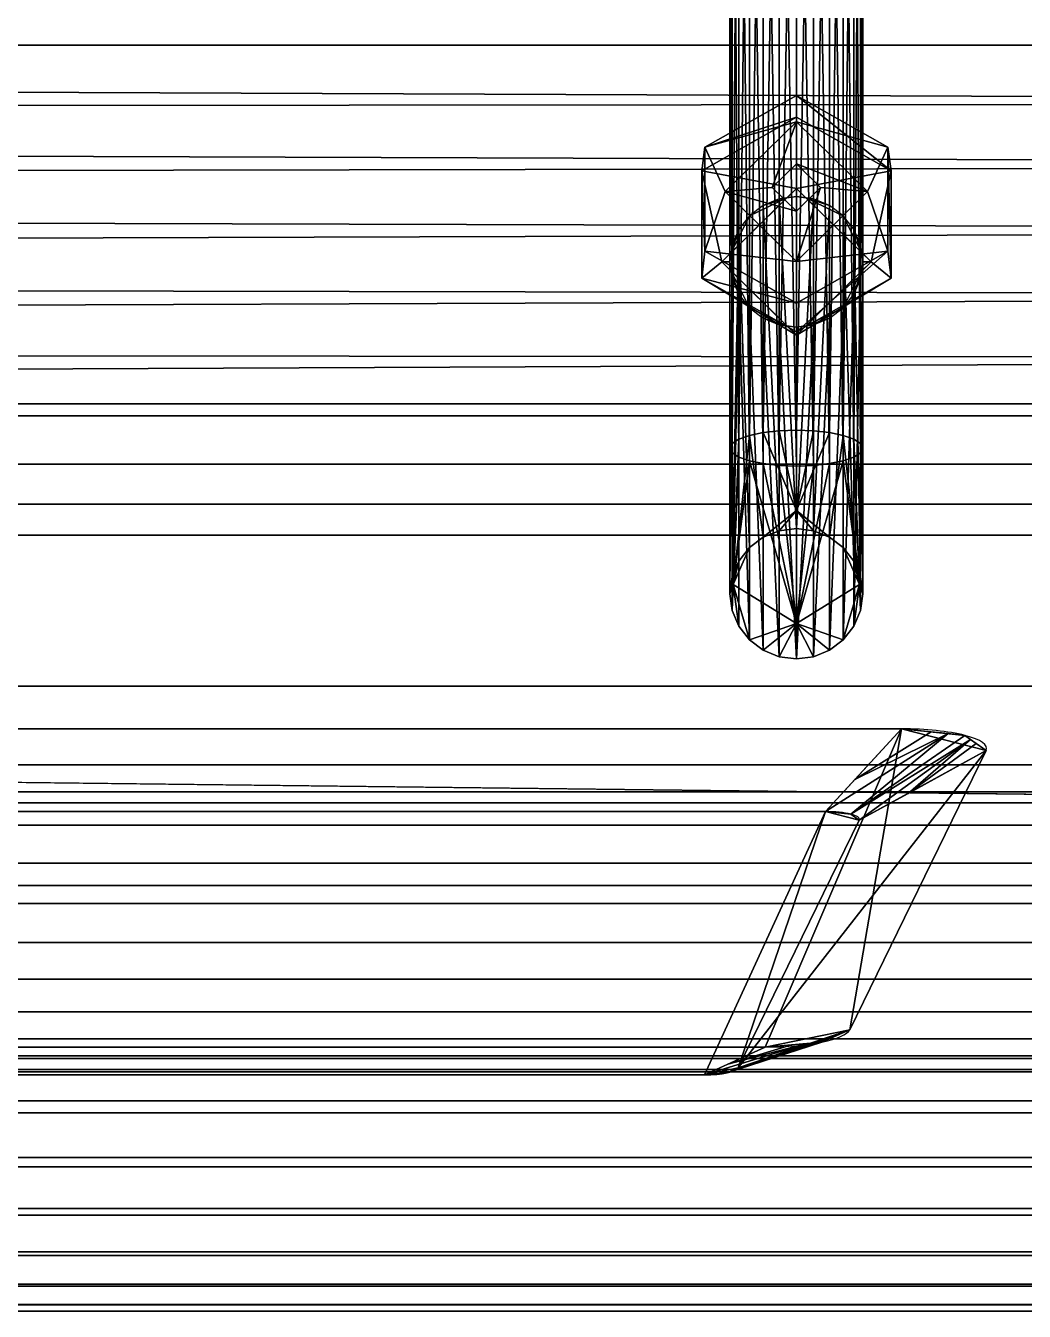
# Model space of a CAD drawing. Header units: millimetres. Extents: x 49 to 845, y -694 to -49.
# Drawn here: x 694.9 to 753.6, y -642 to -566.5 of the extents above; entities that cross this region are included whole.
import ezdxf

# ---------------------------------------------------------------- set-up
doc = ezdxf.new("R2010")
doc.units = ezdxf.units.MM
for name, color, linetype in [('PQ_200_2D', 1, 'Continuous'), ('PQ_200_3D', 1, 'Continuous'), ('PQ_204_2D', 7, 'Continuous'), ('PQ_BLACK_3D', 250, 'Continuous'), ('PQ_WHITE_3D', 255, 'Continuous')]:
    doc.layers.add(name, color=color, linetype=linetype)

msp = doc.modelspace()

# ---------------------------------------------------------------- linework, layer by layer
at = {"layer": 'PQ_200_2D'}
for p, q in [((736.409, -627.939), (818.426, -627.939)), ((80.144, -642), (813.856, -642))]:
    msp.add_line(p, q, dxfattribs=at)
at = {"layer": 'PQ_204_2D'}
for p, q in [((656.966, -607.795), (746.405, -607.795)), ((751.374, -609.072), (743.365, -625.462)), ((741.931, -612.649), (661.44, -612.649)), ((736.808, -627.711), (743.918, -613.159)), ((738.396, -626.483), (737.408, -626.483)), ((668.55, -628.119), (734.82, -628.119))]:
    msp.add_line(p, q, dxfattribs=at)
for centre, major_axis, start_param, end_param in [((746.405, -608.944), (-5, 0), 3.029776, 4.712389), ((741.931, -613.108), (2, 0), 6.171368, 7.853982), ((738.396, -625.334), (5, 0), 4.712389, 6.171368), ((734.82, -627.66), (-2, 0), 1.570796, 3.029776)]:
    msp.add_ellipse(centre, major_axis=major_axis, ratio=0.229793, start_param=start_param, end_param=end_param, dxfattribs=at)

# ---------------------------------------------------------------- meshes
at = {"layer": 'PQ_200_3D'}
mesh = msp.add_polyface(dxfattribs=at)
corners = [(102.742, -428.004, 983.772), (63.977, -500.909, 983.772), (57.313, -520.034, 983.772), (55.363, -540.193, 983.772), (58.237, -560.24, 983.772), (76.125, -627, 983.772), (817.875, -627, 983.772), (835.763, -560.24, 983.772), (838.637, -540.193, 983.772), (836.687, -520.034, 983.772), (830.023, -500.909, 983.772), (791.258, -428.004, 983.772), (790, -428.004, 983.772), (790, -450.242, 983.772), (104, -450.242, 983.772), (104, -428.004, 983.772), (805.914, -617, 983.772), (88.086, -617, 983.772), (88.086, -463.652, 983.772), (805.914, -463.652, 983.772)]
mesh.append_faces([[corners[k] for k in face] for face in [(1, 18, 0), (11, 19, 10), (16, 10, 19)]], dxfattribs={"vtx0": -1, "vtx1": -1})
mesh.append_faces([[corners[k] for k in face] for face in [(1, 17, 18), (19, 13, 14, 18)]], dxfattribs={"vtx0": -1, "vtx2": -1})
mesh.append_faces([[corners[k] for k in face] for face in [(16, 6, 7, 10)]], dxfattribs={"vtx0": -1, "vtx2": -1, "vtx3": -1})
mesh.append_faces([[corners[k] for k in face] for face in [(4, 5, 17, 1)]], dxfattribs={"vtx1": -1, "vtx2": -1, "vtx3": -1})
mesh.append_faces([[corners[k] for k in face] for face in [(16, 17, 5, 6)]], dxfattribs={"vtx1": -1, "vtx3": -1})
mesh.append_faces([[corners[k] for k in face] for face in [(2, 3, 4, 1)]], dxfattribs={"vtx2": -1})
mesh.append_faces([[corners[k] for k in face] for face in [(14, 15, 0, 18), (11, 12, 13, 19)]], dxfattribs={"vtx2": -1, "vtx3": -1})
mesh.append_faces([[corners[k] for k in face] for face in [(7, 8, 9, 10)]], dxfattribs={"vtx3": -1})
mesh = msp.add_polyface(dxfattribs=at)
corners = [(63.977, -500.909, 931.05), (83.508, -464.177, 924.5), (810.492, -464.177, 924.5), (830.023, -500.909, 931.05), (836.687, -520.034, 934.461), (838.637, -540.193, 938.055), (835.763, -560.24, 941.63), (817.169, -629.633, 954.004), (76.831, -629.633, 954.004), (58.237, -560.24, 941.63), (55.363, -540.193, 938.055), (57.313, -520.034, 934.461)]
mesh.append_faces([[corners[k] for k in face] for face in [(5, 3, 4)]], dxfattribs={"vtx0": -1})
mesh.append_faces([[corners[k] for k in face] for face in [(9, 1, 8), (6, 3, 5)]], dxfattribs={"vtx0": -1, "vtx1": -1})
mesh.append_faces([[corners[k] for k in face] for face in [(9, 0, 1), (0, 9, 10), (8, 1, 2, 7), (6, 2, 3), (2, 6, 7)]], dxfattribs={"vtx0": -1, "vtx2": -1})
mesh.append_faces([[corners[k] for k in face] for face in [(10, 11, 0)]], dxfattribs={"vtx2": -1})
mesh = msp.add_polyface(dxfattribs=at)
corners = [(805.914, -463.652, 982.172), (88.086, -463.652, 982.172), (88.086, -617, 982.172), (805.914, -617, 982.172)]
mesh.append_faces([[corners[k] for k in face] for face in [(0, 1, 2, 3)]])
mesh = msp.add_polyface(dxfattribs=at)
corners = [(96.458, -612.146, 1213.391), (92.857, -542.742, 1194.833), (89.33, -473.34, 1176.276), (225.8, -473.34, 1176.276), (225.8, -609.9, 1212.791), (605.356, -609.9, 1212.791), (605.356, -473.34, 1176.276), (804.67, -473.34, 1176.276), (801.143, -542.742, 1194.833), (797.542, -612.146, 1213.391), (161.275, -517.105, 1187.978), (160.265, -517.233, 1188.013), (159.325, -517.61, 1188.113), (158.517, -518.208, 1188.273), (157.897, -518.989, 1188.482), (157.507, -519.897, 1188.725), (157.375, -520.872, 1188.986), (157.507, -521.848, 1189.246), (157.897, -522.756, 1189.489), (158.517, -523.537, 1189.698), (159.325, -524.135, 1189.858), (160.265, -524.512, 1189.959), (161.275, -524.64, 1189.993), (162.284, -524.512, 1189.959), (163.225, -524.135, 1189.858), (164.032, -523.537, 1189.698), (164.652, -522.756, 1189.489), (165.042, -521.848, 1189.246), (165.175, -520.872, 1188.986), (165.042, -519.897, 1188.725), (164.652, -518.989, 1188.482), (164.032, -518.208, 1188.273), (163.225, -517.61, 1188.113), (162.284, -517.233, 1188.013), (660.475, -517.105, 1187.978), (659.466, -517.233, 1188.013), (658.525, -517.61, 1188.113), (657.718, -518.208, 1188.273), (657.098, -518.989, 1188.482), (656.708, -519.897, 1188.725), (656.575, -520.872, 1188.986), (656.708, -521.848, 1189.246), (657.098, -522.756, 1189.489), (657.718, -523.537, 1189.698), (658.525, -524.135, 1189.858), (659.466, -524.512, 1189.959), (660.475, -524.64, 1189.993), (661.485, -524.512, 1189.959), (662.425, -524.135, 1189.858), (663.233, -523.537, 1189.698), (663.853, -522.756, 1189.489), (664.243, -521.848, 1189.246), (664.375, -520.872, 1188.986), (664.243, -519.897, 1188.725), (663.853, -518.989, 1188.482), (663.233, -518.208, 1188.273), (662.425, -517.61, 1188.113), (661.485, -517.233, 1188.013), (740.225, -517.105, 1187.978), (739.216, -517.233, 1188.013), (738.275, -517.61, 1188.113), (737.468, -518.208, 1188.273), (736.848, -518.989, 1188.482), (736.458, -519.897, 1188.725), (736.325, -520.872, 1188.986), (736.458, -521.848, 1189.246), (736.848, -522.756, 1189.489), (737.468, -523.537, 1189.698), (738.275, -524.135, 1189.858), (739.216, -524.512, 1189.959), (740.225, -524.64, 1189.993), (741.235, -524.512, 1189.959), (742.175, -524.135, 1189.858), (742.983, -523.537, 1189.698), (743.603, -522.756, 1189.489), (743.993, -521.848, 1189.246), (744.125, -520.872, 1188.986), (743.993, -519.897, 1188.725), (743.603, -518.989, 1188.482), (742.983, -518.208, 1188.273), (742.175, -517.61, 1188.113), (741.235, -517.233, 1188.013)]
mesh.append_faces([[corners[k] for k in face] for face in [(74, 8, 73), (47, 5, 46), (80, 7, 79), (77, 8, 76), (6, 41, 5), (42, 5, 41), (23, 4, 22), (21, 1, 20), (24, 4, 23), (20, 1, 19), (38, 6, 37), (41, 6, 40), (36, 6, 35), (16, 1, 15), (10, 3, 33), (11, 2, 10), (33, 3, 32)]], dxfattribs={"vtx0": -1, "vtx1": -1})
mesh.append_faces([[corners[k] for k in face] for face in [(68, 5, 48), (9, 5, 68), (4, 0, 22)]], dxfattribs={"vtx0": -1, "vtx1": -1, "vtx2": -1})
mesh.append_faces([[corners[k] for k in face] for face in [(9, 68, 69), (8, 71, 72), (8, 75, 76), (67, 49, 50, 66), (49, 67, 68, 48), (51, 65, 66, 50), (65, 51, 52, 64), (77, 7, 8), (7, 80, 81), (54, 62, 63, 53), (64, 52, 53, 63), (62, 54, 55, 61), (61, 55, 56, 60), (6, 57, 34), (6, 34, 35), (5, 43, 44), (0, 4, 5, 9), (4, 26, 27), (4, 25, 26), (27, 3, 4), (4, 24, 25), (21, 0, 1), (0, 21, 22), (1, 16, 17), (6, 38, 39), (3, 27, 28), (3, 30, 31), (10, 2, 3), (2, 12, 13)]], dxfattribs={"vtx0": -1, "vtx2": -1})
mesh.append_faces([[corners[k] for k in face] for face in [(8, 9, 71), (70, 71, 9), (69, 70, 9), (74, 75, 8), (72, 73, 8), (47, 48, 5), (78, 79, 7), (77, 78, 7), (58, 59, 7), (81, 58, 7), (44, 45, 5), (42, 43, 5), (45, 46, 5), (18, 19, 1), (17, 18, 1), (39, 40, 6), (28, 29, 3), (36, 37, 6), (29, 30, 3), (14, 15, 2), (13, 14, 2), (11, 12, 2), (1, 2, 15), (31, 32, 3)]], dxfattribs={"vtx1": -1, "vtx2": -1})
mesh.append_faces([[corners[k] for k in face] for face in [(6, 7, 59, 57)]], dxfattribs={"vtx1": -1, "vtx2": -1, "vtx3": -1})
mesh.append_faces([[corners[k] for k in face] for face in [(59, 60, 56, 57)]], dxfattribs={"vtx1": -1, "vtx3": -1})
mesh = msp.add_polyface(dxfattribs=at)
corners = [(740.225, -535.865, 1163.418), (739.216, -535.829, 1163.29), (738.275, -535.724, 1162.915), (737.468, -535.558, 1162.318), (736.848, -535.34, 1161.54), (736.458, -535.087, 1160.634), (736.325, -534.816, 1159.662), (736.458, -534.544, 1158.69), (736.848, -534.291, 1157.784), (737.468, -534.073, 1157.006), (738.275, -533.907, 1156.409), (739.216, -533.802, 1156.034), (740.225, -533.766, 1155.906), (740.225, -590.258, 1140.124), (739.216, -590.294, 1140.252), (738.275, -590.399, 1140.627), (737.468, -590.566, 1141.224), (736.848, -590.783, 1142.002), (736.458, -591.036, 1142.908), (736.325, -591.308, 1143.88), (736.458, -591.579, 1144.852), (736.848, -591.832, 1145.758), (737.468, -592.05, 1146.536), (738.275, -592.216, 1147.133), (739.216, -592.321, 1147.508), (740.225, -592.357, 1147.636)]
mesh.append_faces([[corners[k] for k in face] for face in [(14, 12, 13)]], dxfattribs={"vtx0": -1})
mesh.append_faces([[corners[k] for k in face] for face in [(15, 11, 14), (9, 17, 8), (21, 5, 20), (22, 4, 21), (3, 23, 2), (20, 6, 19)]], dxfattribs={"vtx0": -1, "vtx1": -1})
mesh.append_faces([[corners[k] for k in face] for face in [(9, 16, 17), (8, 17, 18), (15, 10, 11), (19, 6, 7, 18), (2, 23, 24), (1, 24, 25), (21, 4, 5)]], dxfattribs={"vtx0": -1, "vtx2": -1})
mesh.append_faces([[corners[k] for k in face] for face in [(0, 1, 25)]], dxfattribs={"vtx1": -1})
mesh.append_faces([[corners[k] for k in face] for face in [(15, 16, 10), (11, 12, 14), (7, 8, 18), (9, 10, 16), (22, 23, 3), (5, 6, 20), (1, 2, 24), (3, 4, 22)]], dxfattribs={"vtx1": -1, "vtx2": -1})
mesh = msp.add_polyface(dxfattribs=at)
corners = [(740.225, -590.258, 1140.124), (740.225, -533.766, 1155.906), (741.235, -533.802, 1156.034), (742.175, -533.907, 1156.409), (742.983, -534.073, 1157.006), (743.603, -534.291, 1157.784), (743.993, -534.544, 1158.69), (744.125, -534.816, 1159.662), (743.993, -535.087, 1160.634), (743.603, -535.34, 1161.54), (742.983, -535.558, 1162.318), (742.175, -535.724, 1162.915), (741.235, -535.829, 1163.29), (740.225, -535.865, 1163.418), (740.225, -592.357, 1147.636), (741.235, -592.321, 1147.508), (742.175, -592.216, 1147.133), (742.983, -592.05, 1146.536), (743.603, -591.832, 1145.758), (743.993, -591.579, 1144.852), (744.125, -591.308, 1143.88), (743.993, -591.036, 1142.908), (743.603, -590.783, 1142.002), (742.983, -590.566, 1141.224), (742.175, -590.399, 1140.627), (741.235, -590.294, 1140.252)]
mesh.append_faces([[corners[k] for k in face] for face in [(15, 13, 14)]], dxfattribs={"vtx0": -1})
mesh.append_faces([[corners[k] for k in face] for face in [(16, 12, 15), (8, 20, 7), (10, 18, 9), (20, 8, 19), (23, 5, 22), (4, 24, 3)]], dxfattribs={"vtx0": -1, "vtx1": -1})
mesh.append_faces([[corners[k] for k in face] for face in [(10, 17, 18), (9, 18, 19), (16, 11, 12), (6, 21, 22), (3, 24, 25), (2, 25, 0), (22, 5, 6), (21, 6, 7, 20)]], dxfattribs={"vtx0": -1, "vtx2": -1})
mesh.append_faces([[corners[k] for k in face] for face in [(1, 2, 0)]], dxfattribs={"vtx1": -1})
mesh.append_faces([[corners[k] for k in face] for face in [(16, 17, 11), (12, 13, 15), (8, 9, 19), (10, 11, 17), (23, 24, 4), (2, 3, 25), (4, 5, 23)]], dxfattribs={"vtx1": -1, "vtx2": -1})
mesh = msp.add_polyface(dxfattribs=at)
corners = [(844, -589.411, 1347.766), (844, -586.02, 1349.565), (844, -582.348, 1350.671), (844, -578.532, 1351.045), (844, -574.715, 1350.671), (844, -571.042, 1349.565), (844, -567.651, 1347.766), (843.371, -564.079, 1344.73), (842.584, -561.327, 1340.935), (841.685, -559.549, 1336.598), (840.724, -558.847, 1331.963), (839.756, -559.26, 1327.293), (838.835, -560.765, 1322.854), (55.165, -560.765, 1322.854), (54.244, -559.26, 1327.293), (53.276, -558.847, 1331.963), (52.315, -559.549, 1336.598), (51.416, -561.327, 1340.935), (50.63, -564.079, 1344.73), (50, -567.651, 1347.766), (50, -571.756, 1349.842), (50, -576.231, 1350.91), (50, -580.831, 1350.91), (50, -585.306, 1349.843), (50, -589.411, 1347.766), (50.472, -592.24, 1345.49), (51.044, -594.603, 1342.733), (51.695, -596.419, 1339.589), (842.305, -596.419, 1339.589), (842.957, -594.603, 1342.733), (843.528, -592.24, 1345.49)]
mesh.append_faces([[corners[k] for k in face] for face in [(29, 26, 27, 28)]], dxfattribs={"vtx0": -1})
mesh.append_faces([[corners[k] for k in face] for face in [(6, 19, 5), (22, 3, 21), (21, 4, 20), (3, 22, 2), (1, 24, 0)]], dxfattribs={"vtx0": -1, "vtx1": -1})
mesh.append_faces([[corners[k] for k in face] for face in [(11, 14, 15, 10), (8, 17, 18, 7), (9, 16, 17, 8), (10, 15, 16, 9), (7, 18, 19, 6), (2, 22, 23), (0, 24, 25, 30), (30, 25, 26, 29), (1, 23, 24), (20, 4, 5)]], dxfattribs={"vtx0": -1, "vtx2": -1})
mesh.append_faces([[corners[k] for k in face] for face in [(19, 20, 5), (1, 2, 23), (3, 4, 21)]], dxfattribs={"vtx1": -1, "vtx2": -1})
mesh.append_faces([[corners[k] for k in face] for face in [(12, 13, 14, 11)]], dxfattribs={"vtx2": -1})
mesh = msp.add_polyface(dxfattribs=at)
corners = [(76.87, -609.907, 1218.16), (55.165, -560.765, 1322.854), (838.835, -560.765, 1322.854), (817.13, -609.907, 1218.16)]
mesh.append_faces([[corners[k] for k in face] for face in [(0, 1, 2, 3)]])
mesh = msp.add_polyface(dxfattribs=at)
corners = [(87.169, -565.364, 1313.045), (91.892, -588.7, 1263.335), (96.458, -612.146, 1213.391), (797.542, -612.146, 1213.391), (802.108, -588.7, 1263.335), (806.831, -565.364, 1313.045), (806.63, -563.032, 1318.013), (806.417, -560.7, 1322.981), (87.583, -560.7, 1322.981), (87.37, -563.032, 1318.013)]
mesh.append_faces([[corners[k] for k in face] for face in [(4, 7, 8, 1)]], dxfattribs={"vtx0": -1, "vtx2": -1, "vtx3": -1})
mesh.append_faces([[corners[k] for k in face] for face in [(0, 1, 9)]], dxfattribs={"vtx1": -1})
mesh.append_faces([[corners[k] for k in face] for face in [(6, 7, 4), (8, 9, 1)]], dxfattribs={"vtx1": -1, "vtx2": -1})
mesh.append_faces([[corners[k] for k in face] for face in [(4, 5, 6), (2, 3, 4, 1)]], dxfattribs={"vtx2": -1})
mesh = msp.add_polyface(dxfattribs=at)
corners = [(740.225, -570.591, 1012.027), (734.845, -573.64, 1011.435), (734.845, -579.739, 1010.249), (740.225, -582.789, 1009.656), (740.225, -584.476, 1017.241), (734.664, -581.324, 1017.854), (734.664, -575.02, 1019.079), (740.225, -571.868, 1019.692)]
mesh.append_faces([[corners[k] for k in face] for face in [(2, 5, 6)]], dxfattribs={"vtx0": -1, "vtx2": -1})
mesh.append_faces([[corners[k] for k in face] for face in [(0, 1, 7), (4, 5, 3)]], dxfattribs={"vtx1": -1})
mesh.append_faces([[corners[k] for k in face] for face in [(6, 7, 1), (1, 2, 6), (2, 3, 5)]], dxfattribs={"vtx1": -1, "vtx2": -1})
mesh = msp.add_polyface(dxfattribs=at)
corners = [(740.225, -572.138, 1009.32), (736.048, -576.239, 1008.523), (740.225, -580.34, 1007.726), (740.225, -582.789, 1009.656), (734.845, -579.739, 1010.249), (734.845, -573.64, 1011.435), (740.225, -570.591, 1012.027)]
mesh.append_faces([[corners[k] for k in face] for face in [(0, 5, 6)]], dxfattribs={"vtx0": -1})
mesh.append_faces([[corners[k] for k in face] for face in [(5, 0, 1), (1, 4, 5)]], dxfattribs={"vtx0": -1, "vtx2": -1})
mesh.append_faces([[corners[k] for k in face] for face in [(3, 4, 2)]], dxfattribs={"vtx1": -1})
mesh.append_faces([[corners[k] for k in face] for face in [(1, 2, 4)]], dxfattribs={"vtx1": -1, "vtx2": -1})
mesh = msp.add_polyface(dxfattribs=at)
corners = [(740.225, -580.34, 1007.726), (744.403, -576.239, 1008.523), (740.225, -572.138, 1009.32), (740.225, -570.591, 1012.027), (745.606, -573.64, 1011.435), (745.606, -579.739, 1010.249), (740.225, -582.789, 1009.656)]
mesh.append_faces([[corners[k] for k in face] for face in [(0, 5, 6)]], dxfattribs={"vtx0": -1})
mesh.append_faces([[corners[k] for k in face] for face in [(5, 0, 1), (1, 4, 5)]], dxfattribs={"vtx0": -1, "vtx2": -1})
mesh.append_faces([[corners[k] for k in face] for face in [(3, 4, 2)]], dxfattribs={"vtx1": -1})
mesh.append_faces([[corners[k] for k in face] for face in [(1, 2, 4)]], dxfattribs={"vtx1": -1, "vtx2": -1})
mesh = msp.add_polyface(dxfattribs=at)
corners = [(740.225, -582.789, 1009.656), (745.606, -579.739, 1010.249), (745.606, -573.64, 1011.435), (740.225, -570.591, 1012.027), (740.225, -571.868, 1019.692), (745.787, -575.02, 1019.079), (745.787, -581.324, 1017.854), (740.225, -584.476, 1017.241)]
mesh.append_faces([[corners[k] for k in face] for face in [(2, 5, 6)]], dxfattribs={"vtx0": -1, "vtx2": -1})
mesh.append_faces([[corners[k] for k in face] for face in [(0, 1, 7), (4, 5, 3)]], dxfattribs={"vtx1": -1})
mesh.append_faces([[corners[k] for k in face] for face in [(6, 7, 1), (1, 2, 6), (2, 3, 5)]], dxfattribs={"vtx1": -1, "vtx2": -1})
mesh = msp.add_polyface(dxfattribs=at)
corners = [(740.225, -571.868, 1019.692), (734.664, -575.02, 1019.079), (734.664, -581.324, 1017.854), (740.225, -584.476, 1017.241), (740.225, -584.672, 1028.917), (735.839, -580.366, 1029.754), (740.225, -576.06, 1030.591)]
mesh.append_faces([[corners[k] for k in face] for face in [(6, 1, 5), (2, 5, 1)]], dxfattribs={"vtx0": -1, "vtx1": -1})
mesh.append_faces([[corners[k] for k in face] for face in [(4, 5, 2)]], dxfattribs={"vtx1": -1, "vtx2": -1})
mesh.append_faces([[corners[k] for k in face] for face in [(6, 0, 1), (2, 3, 4)]], dxfattribs={"vtx2": -1})
mesh = msp.add_polyface(dxfattribs=at)
corners = [(740.225, -574.606, 1007.557), (738.807, -575.999, 1007.286), (740.225, -577.391, 1007.015), (740.225, -580.34, 1007.726), (736.048, -576.239, 1008.523), (740.225, -572.138, 1009.32)]
mesh.append_faces([[corners[k] for k in face] for face in [(4, 2, 3)]], dxfattribs={"vtx0": -1})
mesh.append_faces([[corners[k] for k in face] for face in [(5, 1, 4), (2, 4, 1)]], dxfattribs={"vtx0": -1, "vtx1": -1})
mesh.append_faces([[corners[k] for k in face] for face in [(0, 1, 5)]], dxfattribs={"vtx1": -1})
mesh = msp.add_polyface(dxfattribs=at)
corners = [(740.225, -584.476, 1017.241), (745.787, -581.324, 1017.854), (745.787, -575.02, 1019.079), (740.225, -571.868, 1019.692), (740.225, -576.06, 1030.591), (744.612, -580.366, 1029.754), (740.225, -584.672, 1028.917)]
mesh.append_faces([[corners[k] for k in face] for face in [(6, 1, 5), (2, 5, 1)]], dxfattribs={"vtx0": -1, "vtx1": -1})
mesh.append_faces([[corners[k] for k in face] for face in [(4, 5, 2)]], dxfattribs={"vtx1": -1, "vtx2": -1})
mesh.append_faces([[corners[k] for k in face] for face in [(6, 0, 1), (2, 3, 4)]], dxfattribs={"vtx2": -1})
mesh = msp.add_polyface(dxfattribs=at)
corners = [(740.225, -577.391, 1007.015), (741.644, -575.999, 1007.286), (740.225, -574.606, 1007.557), (740.225, -572.138, 1009.32), (744.403, -576.239, 1008.523), (740.225, -580.34, 1007.726)]
mesh.append_faces([[corners[k] for k in face] for face in [(4, 2, 3)]], dxfattribs={"vtx0": -1})
mesh.append_faces([[corners[k] for k in face] for face in [(5, 1, 4), (2, 4, 1)]], dxfattribs={"vtx0": -1, "vtx1": -1})
mesh.append_faces([[corners[k] for k in face] for face in [(0, 1, 5)]], dxfattribs={"vtx1": -1})
mesh = msp.add_polyface(dxfattribs=at)
corners = [(740.225, -577.391, 1007.015), (738.807, -575.999, 1007.286), (740.225, -574.606, 1007.557), (740.225, -575.999, 1007.286)]
mesh.append_faces([[corners[k] for k in face] for face in [(3, 0, 1, 2)]])
mesh = msp.add_polyface(dxfattribs=at)
corners = [(740.225, -575.999, 1007.286), (740.225, -574.606, 1007.557), (741.644, -575.999, 1007.286), (740.225, -577.391, 1007.015)]
mesh.append_faces([[corners[k] for k in face] for face in [(2, 3, 0, 1)]])
mesh = msp.add_polyface(dxfattribs=at)
corners = [(740.225, -576.06, 1030.591), (735.839, -580.366, 1029.754), (740.225, -584.672, 1028.917), (740.225, -584.194, 1029.01), (739.216, -584.064, 1029.035), (738.275, -583.681, 1029.109), (737.468, -583.073, 1029.228), (736.848, -582.28, 1029.382), (736.458, -581.357, 1029.561), (736.325, -580.366, 1029.754), (736.458, -579.375, 1029.946), (736.848, -578.452, 1030.126), (737.468, -577.659, 1030.28), (738.275, -577.051, 1030.398), (739.216, -576.668, 1030.473), (740.225, -576.538, 1030.498), (739.665, -584.122, 1029.024), (736.399, -580.916, 1029.647), (736.399, -579.816, 1029.861), (739.665, -576.61, 1030.484)]
mesh.append_faces([[corners[k] for k in face] for face in [(3, 16, 2), (15, 0, 19)]])
mesh.append_faces([[corners[k] for k in face] for face in [(13, 19, 14), (7, 17, 8)]], dxfattribs={"vtx0": -1})
mesh.append_faces([[corners[k] for k in face] for face in [(17, 7, 6), (19, 13, 12)]], dxfattribs={"vtx0": -1, "vtx2": -1})
mesh.append_faces([[corners[k] for k in face] for face in [(16, 17, 6), (6, 5, 16), (18, 19, 12), (12, 11, 18)]], dxfattribs={"vtx1": -1, "vtx2": -1})
mesh.append_faces([[corners[k] for k in face] for face in [(5, 4, 16), (1, 17, 9), (11, 10, 18), (9, 18, 1)]], dxfattribs={"vtx2": -1})
mesh = msp.add_polyface(dxfattribs=at)
corners = [(740.225, -584.672, 1028.917), (744.612, -580.366, 1029.754), (740.225, -576.06, 1030.591), (740.225, -576.538, 1030.498), (741.235, -576.668, 1030.473), (742.175, -577.051, 1030.398), (742.983, -577.659, 1030.28), (743.603, -578.452, 1030.126), (743.993, -579.375, 1029.946), (744.125, -580.366, 1029.754), (743.993, -581.357, 1029.561), (743.603, -582.28, 1029.382), (742.983, -583.073, 1029.228), (742.175, -583.681, 1029.109), (741.235, -584.064, 1029.035), (740.225, -584.194, 1029.01), (740.786, -576.61, 1030.484), (744.052, -579.816, 1029.861), (744.052, -580.916, 1029.647), (740.786, -584.122, 1029.024)]
mesh.append_faces([[corners[k] for k in face] for face in [(19, 15, 0), (3, 16, 2)]])
mesh.append_faces([[corners[k] for k in face] for face in [(13, 19, 14), (9, 1, 17), (7, 17, 8), (16, 5, 4)]], dxfattribs={"vtx0": -1})
mesh.append_faces([[corners[k] for k in face] for face in [(19, 12, 18)]], dxfattribs={"vtx0": -1, "vtx1": -1})
mesh.append_faces([[corners[k] for k in face] for face in [(18, 12, 11), (19, 13, 12), (17, 7, 6)]], dxfattribs={"vtx0": -1, "vtx2": -1})
mesh.append_faces([[corners[k] for k in face] for face in [(16, 17, 6), (6, 5, 16)]], dxfattribs={"vtx1": -1, "vtx2": -1})
mesh.append_faces([[corners[k] for k in face] for face in [(11, 10, 18), (9, 18, 1)]], dxfattribs={"vtx2": -1})
mesh = msp.add_polyface(dxfattribs=at)
corners = [(740.225, -603.687, 1129.288), (739.216, -603.556, 1129.314), (738.275, -603.174, 1129.388), (737.468, -602.565, 1129.506), (736.848, -601.772, 1129.661), (736.458, -600.849, 1129.84), (736.325, -599.858, 1130.033), (736.458, -598.867, 1130.225), (736.848, -597.944, 1130.405), (737.468, -597.151, 1130.559), (738.275, -596.543, 1130.677), (739.216, -596.16, 1130.751), (740.225, -596.03, 1130.777), (740.225, -576.538, 1030.498), (739.216, -576.668, 1030.473), (738.275, -577.051, 1030.398), (737.468, -577.659, 1030.28), (736.848, -578.452, 1030.126), (736.458, -579.375, 1029.946), (736.325, -580.366, 1029.754), (736.458, -581.357, 1029.561), (736.848, -582.28, 1029.382), (737.468, -583.073, 1029.228), (738.275, -583.681, 1029.109), (739.216, -584.064, 1029.035), (740.225, -584.194, 1029.01)]
mesh.append_faces([[corners[k] for k in face] for face in [(9, 17, 8), (6, 20, 5), (5, 21, 4), (20, 6, 19)]], dxfattribs={"vtx0": -1, "vtx1": -1})
mesh.append_faces([[corners[k] for k in face] for face in [(10, 15, 16, 9), (15, 10, 11), (6, 18, 19), (18, 6, 7), (21, 3, 4), (22, 2, 3)]], dxfattribs={"vtx0": -1, "vtx2": -1})
mesh.append_faces([[corners[k] for k in face] for face in [(13, 14, 12)]], dxfattribs={"vtx1": -1})
mesh.append_faces([[corners[k] for k in face] for face in [(14, 15, 11), (17, 18, 7), (16, 17, 9), (11, 12, 14), (7, 8, 17), (21, 22, 3), (20, 21, 5), (23, 24, 1), (22, 23, 2), (1, 2, 23), (0, 1, 24)]], dxfattribs={"vtx1": -1, "vtx2": -1})
mesh.append_faces([[corners[k] for k in face] for face in [(24, 25, 0)]], dxfattribs={"vtx2": -1})
mesh = msp.add_polyface(dxfattribs=at)
corners = [(740.225, -596.03, 1130.777), (741.235, -596.16, 1130.751), (742.175, -596.543, 1130.677), (742.983, -597.151, 1130.559), (743.603, -597.944, 1130.405), (743.993, -598.867, 1130.225), (744.125, -599.858, 1130.033), (743.993, -600.849, 1129.84), (743.603, -601.772, 1129.661), (742.983, -602.565, 1129.506), (742.175, -603.174, 1129.388), (741.235, -603.556, 1129.314), (740.225, -603.687, 1129.288), (740.225, -584.194, 1029.01), (741.235, -584.064, 1029.035), (742.175, -583.681, 1029.109), (742.983, -583.073, 1029.228), (743.603, -582.28, 1029.382), (743.993, -581.357, 1029.561), (744.125, -580.366, 1029.754), (743.993, -579.375, 1029.946), (743.603, -578.452, 1030.126), (742.983, -577.659, 1030.28), (742.175, -577.051, 1030.398), (741.235, -576.668, 1030.473), (740.225, -576.538, 1030.498)]
mesh.append_faces([[corners[k] for k in face] for face in [(9, 17, 8), (6, 19, 5), (5, 21, 4), (4, 22, 3)]], dxfattribs={"vtx0": -1, "vtx1": -1})
mesh.append_faces([[corners[k] for k in face] for face in [(15, 10, 11), (6, 18, 19), (18, 6, 7), (24, 0, 1), (5, 19, 20)]], dxfattribs={"vtx0": -1, "vtx2": -1})
mesh.append_faces([[corners[k] for k in face] for face in [(13, 14, 12)]], dxfattribs={"vtx1": -1})
mesh.append_faces([[corners[k] for k in face] for face in [(14, 15, 11), (17, 18, 8), (16, 17, 9), (15, 16, 10), (11, 12, 14), (7, 8, 18), (9, 10, 16), (21, 22, 4), (20, 21, 5), (23, 24, 1), (1, 2, 23)]], dxfattribs={"vtx1": -1, "vtx2": -1})
mesh.append_faces([[corners[k] for k in face] for face in [(22, 23, 2, 3)]], dxfattribs={"vtx1": -1, "vtx3": -1})
mesh.append_faces([[corners[k] for k in face] for face in [(24, 25, 0)]], dxfattribs={"vtx2": -1})
mesh = msp.add_polyface(dxfattribs=at)
corners = [(740.225, -592.357, 1147.636), (739.216, -592.321, 1147.508), (738.275, -592.216, 1147.133), (737.468, -592.05, 1146.536), (736.848, -591.832, 1145.758), (736.458, -591.579, 1144.852), (736.325, -591.308, 1143.88), (736.458, -591.036, 1142.908), (736.848, -590.783, 1142.002), (737.468, -590.566, 1141.224), (738.275, -590.399, 1140.627), (739.216, -590.294, 1140.252), (740.225, -590.258, 1140.124), (740.225, -594.971, 1136.578), (740.225, -596.03, 1130.777), (739.216, -596.16, 1130.751), (738.275, -596.543, 1130.677), (737.468, -597.151, 1130.559), (736.848, -597.944, 1130.405), (736.458, -598.867, 1130.225), (736.325, -599.858, 1130.033), (736.458, -600.849, 1129.84), (736.848, -601.772, 1129.661), (737.468, -602.565, 1129.506), (738.275, -603.174, 1129.388), (739.216, -603.556, 1129.314), (740.225, -603.687, 1129.288), (740.225, -601.607, 1140.676), (736.515, -599.311, 1139.258)]
mesh.append_faces([[corners[k] for k in face] for face in [(22, 28, 21), (5, 28, 4), (3, 27, 2), (17, 9, 16), (20, 28, 19), (24, 27, 23), (21, 28, 20)]], dxfattribs={"vtx0": -1, "vtx1": -1})
mesh.append_faces([[corners[k] for k in face] for face in [(28, 9, 17), (28, 27, 3), (27, 28, 23), (16, 10, 13)]], dxfattribs={"vtx0": -1, "vtx1": -1, "vtx2": -1})
mesh.append_faces([[corners[k] for k in face] for face in [(13, 10, 11), (28, 8, 9), (27, 1, 2), (13, 15, 16), (28, 22, 23), (27, 24, 25)]], dxfattribs={"vtx0": -1, "vtx2": -1})
mesh.append_faces([[corners[k] for k in face] for face in [(6, 7, 28), (7, 8, 28), (9, 10, 16), (3, 4, 28), (5, 6, 28), (18, 19, 28), (17, 18, 28)]], dxfattribs={"vtx1": -1, "vtx2": -1})
mesh.append_faces([[corners[k] for k in face] for face in [(27, 0, 1), (11, 12, 13), (13, 14, 15), (25, 26, 27)]], dxfattribs={"vtx2": -1})
mesh = msp.add_polyface(dxfattribs=at)
corners = [(740.225, -590.258, 1140.124), (741.235, -590.294, 1140.252), (742.175, -590.399, 1140.627), (742.983, -590.566, 1141.224), (743.603, -590.783, 1142.002), (743.993, -591.036, 1142.908), (744.125, -591.308, 1143.88), (743.993, -591.579, 1144.852), (743.603, -591.832, 1145.758), (742.983, -592.05, 1146.536), (742.175, -592.216, 1147.133), (741.235, -592.321, 1147.508), (740.225, -592.357, 1147.636), (740.225, -601.607, 1140.676), (740.225, -603.687, 1129.288), (741.235, -603.556, 1129.314), (742.175, -603.174, 1129.388), (742.983, -602.565, 1129.506), (743.603, -601.772, 1129.661), (743.993, -600.849, 1129.84), (744.125, -599.858, 1130.033), (743.993, -598.867, 1130.225), (743.603, -597.944, 1130.405), (742.983, -597.151, 1130.559), (742.175, -596.543, 1130.677), (741.235, -596.16, 1130.751), (740.225, -596.03, 1130.777), (740.225, -594.971, 1136.578), (743.936, -599.311, 1139.258)]
mesh.append_faces([[corners[k] for k in face] for face in [(8, 28, 7), (10, 13, 9), (17, 13, 16), (24, 3, 23), (20, 28, 19)]], dxfattribs={"vtx0": -1, "vtx1": -1})
mesh.append_faces([[corners[k] for k in face] for face in [(13, 28, 9), (28, 13, 17), (27, 2, 24), (23, 3, 28)]], dxfattribs={"vtx0": -1, "vtx1": -1, "vtx2": -1})
mesh.append_faces([[corners[k] for k in face] for face in [(28, 6, 7), (28, 5, 6), (28, 8, 9), (13, 10, 11), (28, 3, 4), (28, 17, 18), (28, 20, 21)]], dxfattribs={"vtx0": -1, "vtx2": -1})
mesh.append_faces([[corners[k] for k in face] for face in [(26, 27, 25)]], dxfattribs={"vtx1": -1})
mesh.append_faces([[corners[k] for k in face] for face in [(2, 3, 24), (1, 2, 27), (4, 5, 28), (18, 19, 28), (15, 16, 13), (24, 25, 27), (22, 23, 28), (21, 22, 28)]], dxfattribs={"vtx1": -1, "vtx2": -1})
mesh.append_faces([[corners[k] for k in face] for face in [(27, 0, 1), (11, 12, 13), (13, 14, 15)]], dxfattribs={"vtx2": -1})
mesh = msp.add_polyface(dxfattribs=at)
corners = [(51.695, -596.419, 1339.589), (55.691, -605.294, 1320.317), (838.309, -605.294, 1320.317), (842.305, -596.419, 1339.589)]
mesh.append_faces([[corners[k] for k in face] for face in [(0, 1, 2, 3)]])
mesh = msp.add_polyface(dxfattribs=at)
corners = [(55.691, -605.294, 1320.317), (75.574, -627.939, 1224.409), (818.426, -627.939, 1224.409), (838.309, -605.294, 1320.317)]
mesh.append_faces([[corners[k] for k in face] for face in [(0, 1, 2, 3)]])
mesh = msp.add_polyface(dxfattribs=at)
corners = [(76.87, -609.907, 1218.16), (817.13, -609.907, 1218.16), (816.762, -611.491, 1216.383), (816.482, -613.454, 1215.034), (816.308, -615.681, 1214.193), (816.249, -618.045, 1213.907), (816.304, -620.333, 1214.175), (816.468, -622.497, 1214.963), (816.73, -624.421, 1216.23), (817.078, -626, 1217.906), (817.492, -627.15, 1219.902), (817.949, -627.808, 1222.11), (818.426, -627.939, 1224.409), (75.574, -627.939, 1224.409), (76.051, -627.808, 1222.11), (76.508, -627.15, 1219.902), (76.922, -626, 1217.906), (77.27, -624.421, 1216.23), (77.532, -622.497, 1214.963), (77.696, -620.333, 1214.175), (77.751, -618.045, 1213.907), (77.692, -615.681, 1214.193), (77.518, -613.454, 1215.034), (77.238, -611.491, 1216.383)]
mesh.append_faces([[corners[k] for k in face] for face in [(2, 23, 0, 1)]], dxfattribs={"vtx0": -1})
mesh.append_faces([[corners[k] for k in face] for face in [(11, 14, 15, 10), (8, 17, 18, 7), (9, 16, 17, 8), (10, 15, 16, 9), (7, 18, 19, 6), (5, 20, 21, 4), (6, 19, 20, 5), (3, 22, 23, 2), (4, 21, 22, 3)]], dxfattribs={"vtx0": -1, "vtx2": -1})
mesh.append_faces([[corners[k] for k in face] for face in [(12, 13, 14, 11)]], dxfattribs={"vtx2": -1})
mesh = msp.add_polyface(dxfattribs=at)
corners = [(88.086, -617, 982.172), (88.086, -617, 983.772), (805.914, -617, 983.772), (805.914, -617, 982.172)]
mesh.append_faces([[corners[k] for k in face] for face in [(0, 1, 2, 3)]])
mesh = msp.add_polyface(dxfattribs=at)
corners = [(80.144, -642, 968.772), (80.036, -641.597, 965.317), (79.718, -640.409, 962.048), (79.206, -638.5, 959.141), (78.529, -635.973, 956.751), (77.723, -632.963, 955.008), (76.831, -629.633, 954.004), (817.169, -629.633, 954.004), (816.277, -632.963, 955.008), (815.471, -635.973, 956.751), (814.794, -638.5, 959.141), (814.282, -640.409, 962.048), (813.964, -641.597, 965.317), (813.856, -642, 968.772), (813.956, -641.624, 972.109), (814.254, -640.515, 975.28), (814.733, -638.727, 978.124), (815.369, -636.352, 980.499), (816.131, -633.508, 982.286), (816.981, -630.338, 983.395), (817.875, -627, 983.772), (76.125, -627, 983.772), (77.019, -630.338, 983.395), (77.869, -633.508, 982.286), (78.631, -636.352, 980.499), (79.267, -638.727, 978.124), (79.746, -640.515, 975.28), (80.044, -641.624, 972.109)]
mesh.append_faces([[corners[k] for k in face] for face in [(22, 19, 20, 21)]], dxfattribs={"vtx0": -1})
mesh.append_faces([[corners[k] for k in face] for face in [(5, 8, 9, 4), (3, 10, 11, 2), (1, 12, 13, 0), (2, 11, 12, 1), (4, 9, 10, 3), (0, 13, 14, 27), (26, 15, 16, 25), (27, 14, 15, 26), (24, 17, 18, 23), (23, 18, 19, 22), (25, 16, 17, 24)]], dxfattribs={"vtx0": -1, "vtx2": -1})
mesh.append_faces([[corners[k] for k in face] for face in [(6, 7, 8, 5)]], dxfattribs={"vtx2": -1})
at = {"layer": 'PQ_BLACK_3D'}
mesh = msp.add_polyface(dxfattribs=at)
corners = [(660.006, -625.462, 1234.901), (651.997, -609.072, 1304.317), (653.238, -608.178, 1308.103), (656.966, -607.795, 1309.726), (746.405, -607.795, 1309.726), (750.133, -608.178, 1308.103), (751.374, -609.072, 1304.317), (743.365, -625.462, 1234.901), (741.729, -626.19, 1231.816), (738.396, -626.483, 1230.578), (664.974, -626.483, 1230.578), (661.642, -626.19, 1231.816)]
mesh.append_faces([[corners[k] for k in face] for face in [(3, 1, 2), (0, 10, 11)]], dxfattribs={"vtx0": -1})
mesh.append_faces([[corners[k] for k in face] for face in [(0, 3, 10), (9, 4, 7)]], dxfattribs={"vtx0": -1, "vtx1": -1, "vtx2": -1})
mesh.append_faces([[corners[k] for k in face] for face in [(10, 3, 4, 9), (4, 6, 7)]], dxfattribs={"vtx0": -1, "vtx2": -1})
mesh.append_faces([[corners[k] for k in face] for face in [(0, 1, 3)]], dxfattribs={"vtx1": -1, "vtx2": -1})
mesh.append_faces([[corners[k] for k in face] for face in [(4, 5, 6), (7, 8, 9)]], dxfattribs={"vtx2": -1})
mesh = msp.add_polyface(dxfattribs=at)
corners = [(741.931, -612.649, 1303.68), (746.405, -607.795, 1309.726), (656.966, -607.795, 1309.726), (661.44, -612.649, 1303.68)]
mesh.append_faces([[corners[k] for k in face] for face in [(0, 1, 2, 3)]])
mesh = msp.add_polyface(dxfattribs=at)
corners = [(741.931, -612.649, 1303.68), (743.422, -612.802, 1303.031), (743.918, -613.159, 1301.516), (751.374, -609.072, 1304.317), (750.133, -608.178, 1308.103), (746.405, -607.795, 1309.726), (750.795, -608.655, 1306.084), (748.145, -607.973, 1308.969), (743.658, -610.775, 1306.014), (746.797, -611.581, 1302.598), (750.464, -608.416, 1307.094), (749.139, -608.076, 1308.536)]
mesh.append_faces([[corners[k] for k in face] for face in [(1, 11, 0), (11, 1, 4), (10, 9, 6), (4, 1, 10), (9, 10, 2), (7, 8, 11)]], dxfattribs={"vtx0": -1, "vtx1": -1})
mesh.append_faces([[corners[k] for k in face] for face in [(8, 0, 11), (1, 2, 10)]], dxfattribs={"vtx1": -1, "vtx2": -1})
mesh.append_faces([[corners[k] for k in face] for face in [(9, 3, 6), (7, 5, 8)]], dxfattribs={"vtx2": -1})
mesh = msp.add_polyface(dxfattribs=at)
corners = [(736.808, -627.711, 1239.886), (743.365, -625.462, 1234.901), (751.374, -609.072, 1304.317), (743.918, -613.159, 1301.516)]
mesh.append_faces([[corners[k] for k in face] for face in [(0, 1, 2), (2, 3, 0)]], dxfattribs={"vtx2": -1})
mesh = msp.add_polyface(dxfattribs=at)
corners = [(736.808, -627.711, 1239.886), (736.153, -628.002, 1238.652), (734.82, -628.119, 1238.156), (738.396, -626.483, 1230.578), (741.729, -626.19, 1231.816), (743.365, -625.462, 1234.901), (739.951, -626.346, 1231.155), (742.601, -625.802, 1233.461), (739.339, -626.843, 1237.961), (736.201, -627.488, 1235.231), (740.84, -626.268, 1231.486), (742.165, -625.996, 1232.638)]
mesh.append_faces([[corners[k] for k in face] for face in [(1, 11, 0), (11, 1, 4), (10, 9, 6), (4, 1, 10), (9, 10, 2), (7, 8, 11)]], dxfattribs={"vtx0": -1, "vtx1": -1})
mesh.append_faces([[corners[k] for k in face] for face in [(8, 0, 11), (1, 2, 10)]], dxfattribs={"vtx1": -1, "vtx2": -1})
mesh.append_faces([[corners[k] for k in face] for face in [(9, 3, 6), (7, 5, 8)]], dxfattribs={"vtx2": -1})
mesh = msp.add_polyface(dxfattribs=at)
corners = [(668.55, -628.119, 1238.156), (664.974, -626.483, 1230.578), (738.396, -626.483, 1230.578), (734.82, -628.119, 1238.156)]
mesh.append_faces([[corners[k] for k in face] for face in [(0, 1, 2, 3)]])
at = {"layer": 'PQ_WHITE_3D'}
mesh = msp.add_polyface(dxfattribs=at)
corners = [(666.563, -627.711, 1239.886), (667.218, -628.002, 1238.652), (668.55, -628.119, 1238.156), (734.82, -628.119, 1238.156), (736.153, -628.002, 1238.652), (736.808, -627.711, 1239.886), (743.918, -613.159, 1301.516), (743.422, -612.802, 1303.031), (741.931, -612.649, 1303.68), (661.44, -612.649, 1303.68), (659.949, -612.802, 1303.031), (659.453, -613.159, 1301.516)]
mesh.append_faces([[corners[k] for k in face] for face in [(8, 6, 7), (5, 3, 4)]], dxfattribs={"vtx0": -1})
mesh.append_faces([[corners[k] for k in face] for face in [(5, 8, 3), (2, 9, 0)]], dxfattribs={"vtx0": -1, "vtx1": -1, "vtx2": -1})
mesh.append_faces([[corners[k] for k in face] for face in [(9, 11, 0)]], dxfattribs={"vtx0": -1, "vtx2": -1})
mesh.append_faces([[corners[k] for k in face] for face in [(5, 6, 8)]], dxfattribs={"vtx1": -1, "vtx2": -1})
mesh.append_faces([[corners[k] for k in face] for face in [(8, 9, 2, 3)]], dxfattribs={"vtx1": -1, "vtx3": -1})
mesh.append_faces([[corners[k] for k in face] for face in [(9, 10, 11), (0, 1, 2)]], dxfattribs={"vtx2": -1})

doc.saveas('drawing.dxf')
